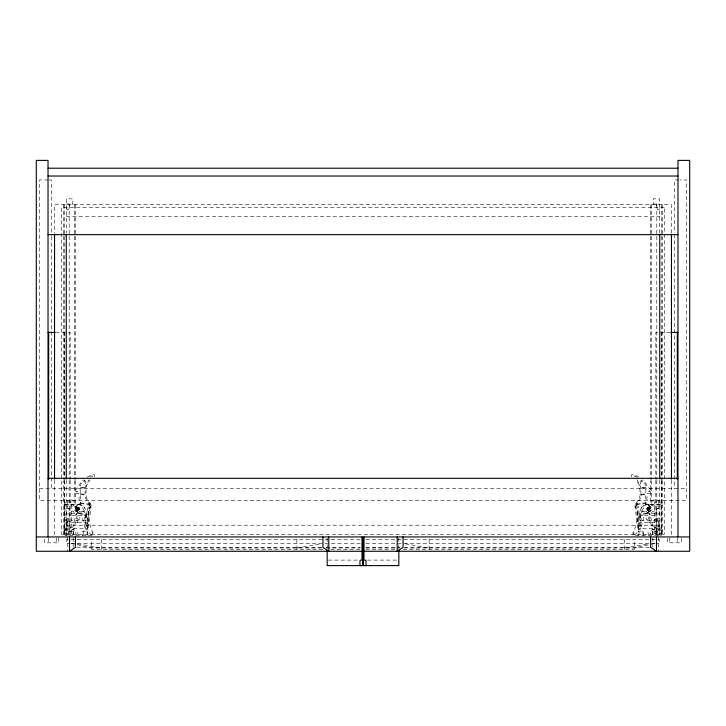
<?xml version="1.0" encoding="UTF-8"?>
<svg xmlns="http://www.w3.org/2000/svg" width="726" height="726" viewBox="0 0 726 726"><rect width="100%" height="100%" fill="white"/><g stroke="black" fill="none" stroke-linecap="round" stroke-linejoin="round"><path stroke-width="0.54" stroke-dasharray="3.63 2.72" d="M649.008 504.588C648.245 506.766 652.184 506.775 651.385 509.307C650.569 513.409 644.788 511.385 642.229 511.676L639.788 518.346M91.104 505.115L88.345 528.111A1.624 1.624 0 0 1 86.53 529.517A1.624 1.624 0 0 1 85.114 527.72L87.592 507.165A1.624 1.624 0 0 1 89.815 505.859L90.187 506.067A1.615 1.615 0 0 1 90.823 507.547L91.104 505.115A1.388 1.388 0 0 0 90.886 504.416L89.334 502.71A17.624 17.624 0 0 1 85.94 495.413L86.149 487.382M659.335 525.851L658.718 526.913M638.263 530.016L638.272 527.33M650.296 508.627C648.254 512.928 647.383 508.037 648.227 508.372L648.681 507.81L648.409 508.917L649.924 509.824M636.203 505.868A1.615 1.615 0 0 1 638.408 507.156L640.913 528.147L644.398 514.816A2.532 2.532 0 0 1 648.763 515.097L652.411 529.826L653.745 529.572A1.007 1.007 0 0 0 654.489 528.365A1.007 1.007 0 0 0 653.273 527.62L650.06 514.616C644.352 507.011 639.951 519.743 640.495 524.236M77.392 509.598L77.183 508.654L77.981 508.645M76.929 508.69L77.836 507.801C79.188 510.251 76.702 511.394 75.74 508.627M647.946 508.509L648.844 508.654L648.627 510.042L647.283 509.135L648.218 508.254M647.991 510.314C653.881 508.391 645.468 505.477 648.2 509.461L648.627 510.042L649.089 509.171M648.055 508.545L648.227 507.828M648.971 506.049L648.581 504.706C647.946 506.358 653.209 508.781 651.131 504.588M648.79 508.663L648.454 507.165L648.409 508.917L646.902 508.009A1.761 1.761 0 0 1 647.991 507.22L647.755 508.518M649.534 509.18L649.543 508.699L648.844 509.126M648.899 508.127L648.899 507.465M649.071 509.316L649.135 510.233L649.316 507.683L649.461 510.015M78.036 510.314C72.219 507.547 81.593 505.958 78.689 509.87L78.054 507.483M76.892 510.233L76.956 509.316L76.892 510.215C77.573 506.93 75.241 507.91 76.566 509.997A1.497 1.497 0 0 0 79.034 509.18A1.488 1.488 0 0 0 78.853 508.091L78.217 507.547L77.873 509.588M78.399 510.133L78.589 508.336M649.135 510.215L649.189 509.38M77.128 507.465L77.092 508.055M647.048 508.409L647.81 507.547L647.656 510.16A1.488 1.488 0 0 0 649.942 508.953A1.488 1.488 0 0 0 647.773 507.565L646.948 508.826L647.637 510.151A1.488 1.488 0 0 1 647.773 507.565L647.973 507.483M89.879 505.895L89.87 504.851L88.563 503.309A18.595 18.595 0 0 1 84.987 495.613L85.205 487.137L89.18 479.632M86.811 523.201L86.666 528.392L87.211 527.974L89.325 506.884L88.726 507.238L86.811 523.201L87.773 523.319M89.697 507.347L87.837 522.892L86.866 522.784M66.284 529.163L66.919 528.528M646.557 508.382C649.017 516.767 653.146 502.61 646.557 508.382L646.766 507.928M85.105 527.72L81.63 514.816A2.532 2.532 0 0 0 77.265 515.097L73.616 529.826L72.282 529.572A1.007 1.007 0 0 1 71.538 528.365A1.007 1.007 0 0 1 72.754 527.62L75.967 514.616C81.666 507.02 86.076 519.734 85.532 524.236M78.907 509.552L79.034 509.18A1.497 1.497 0 0 0 77.074 507.474L76.475 507.882M67.309 521.74C65.848 522.457 65.821 526.178 67.309 526.913M639.588 516.703L641.73 510.841L645.541 504.688L645.94 485.649L644.77 483.77A24.194 24.194 0 0 0 641.811 480.567L641.312 480.149L639.533 483.761M76.938 509.171L77.827 509.289M66.765 522.085L66.756 526.568M659.272 526.568L659.335 522.248L658.718 521.74M657.493 535.008L662.366 534.998L662.366 504.597L645.532 504.833A7.16 7.16 0 0 0 641.176 508.155L640.042 511.295A40.284 40.284 0 0 1 639.316 514.961L639.08 515.868A39.876 39.876 0 0 1 638.263 518.509L638.254 518.555A40.366 40.366 0 0 1 636.856 522.03L634.352 530.47L633.054 531.768L633.054 535.325L661.068 535.325L661.068 502.011L654.553 502.011L654.553 533.71L661.068 533.71M636.856 479.632L640.822 487.137L641.049 495.613A18.595 18.595 0 0 1 637.464 503.309L636.158 504.851L636.148 505.895M648.2 507.801L649.098 508.69M639.896 484.442L641.811 480.567M647.429 510.523L649.389 507.32M648.781 508.309L648.908 507.238L649.325 507.42M75.967 514.616L76.593 513.645L75.985 514.58M637.682 528.111L634.923 505.115A1.388 1.388 0 0 1 635.15 504.416L636.693 502.71A17.624 17.624 0 0 0 640.087 495.413L639.878 487.382A17.687 17.687 0 0 0 636.112 480.276M636.103 504.96L645.568 503.427M635.15 504.416L636.693 502.71M76.502 509.18L77.065 508.735L76.484 508.699L77.192 509.126M76.947 508.726L77.364 508.245M77.383 507.837L77.8 508.372L77.836 507.801M77.882 510.024L77.428 509.47L77.845 509.997M647.283 509.135L647.864 509.107L647.329 508.69M648.636 509.598L649.08 509.144M86.439 516.703L84.298 510.841L80.486 504.688L80.087 485.649L81.258 483.77A24.194 24.194 0 0 1 84.225 480.567L84.715 480.149L86.503 483.761M659.734 208.607L658.101 209.905L656.476 207.954L656.476 204.042M78.617 510.56C82.519 502.728 69.832 510.378 78.617 510.56L76.638 507.32M92.356 476.8L92.102 475.848L88.98 477.218M76.103 509.824L79.125 508.009M87.202 477.118L88.518 476.365A25.374 25.374 0 0 1 92.701 474.568A1.298 1.298 0 0 1 94.489 475.013A1.298 1.298 0 0 1 94.053 476.791M636.212 505.859L635.84 506.067A1.615 1.615 0 0 0 635.205 507.547L634.923 505.115M77.809 508.254L78.281 508.699L77.8 507.828M648.155 509.588L647.973 509.107M70.177 531.123L68.534 531.441L68.534 535.325M654.371 543.456L634.424 548.012L404.364 548.012M76.892 506.086L74.969 507.156L74.905 504.588M77.02 504.588C77.582 506.712 73.38 507.147 74.787 509.906C76.284 513.355 81.239 511.122 83.799 511.676L86.24 518.346M296.88 548.012L320.765 543.838M624.551 548.012L648.436 543.838M641.194 494.415L645.777 493.725M641.112 495.078L645.759 494.37M636.72 504.125L645.586 502.782M656.83 528.528L656.195 529.163L656.195 533.71M636.902 512.075L637.864 511.957M637.918 512.384L636.947 512.502L638.816 527.974L639.361 528.392L639.788 527.983L637.301 507.238L636.702 506.884L638.19 522.892L639.161 522.784M638.254 523.319L639.216 523.201M645.913 487.246L640.877 487.391M640.994 488.063L645.895 487.908M648.173 511.794L648.227 511.803A2.913 2.913 0 0 0 649.552 506.167L649.135 506.086M85.16 487.391L80.114 487.246M77.056 504.706L79.179 504.67L78.962 494.088A0.944 0.944 0 0 0 77.646 493.326C71.729 495.522 81.602 490.259 75.649 491.738C81.711 487.01 71.03 492.963 78.099 487.155A15.21 15.21 0 0 1 78.78 485.676L80.477 483.18A25.174 25.174 0 0 1 83.563 479.85M76.484 508.699L77.183 508.726M78.045 508.708L78.744 509.135L78.054 509.107M48.088 179.939L39.558 179.939L39.558 500.459L686.442 500.459L686.442 179.939L680.044 179.939M49.15 179.939L51.283 179.939L51.283 235.36M678.982 179.939L674.717 179.939L674.717 233.1M66.293 204.042L72.809 204.042M653.218 204.042L659.734 204.042M66.266 216.421L659.734 216.421M55.775 332.381L70.177 332.381L70.177 479.305M670.225 332.381L655.823 332.381L655.823 479.305M39.558 488.734L686.442 488.734M86.948 515.868L86.712 514.961A40.284 40.284 0 0 1 85.986 511.295L84.851 508.155A7.16 7.16 0 0 0 80.495 504.842L63.661 504.597L63.661 534.998L68.534 535.008M64.968 505.886L73.435 505.886L73.435 501.357A1.298 1.298 0 0 0 72.128 500.069L68.87 500.069A1.298 1.298 0 0 0 67.563 501.357L67.572 508.472L71.475 508.472M661.068 505.886L652.592 505.886L652.592 501.357A1.298 1.298 0 0 1 653.899 500.069L657.157 500.069A1.298 1.298 0 0 1 658.464 501.357L658.455 508.472L654.553 508.472M71.475 511.068L73.435 511.258A1.298 1.298 0 0 0 74.733 512.547L78.317 512.556A1.298 1.298 0 0 0 79.624 511.258L84.352 511.068L84.352 512.039A1.298 1.298 0 0 1 83.054 513.327L71.475 513.327M654.553 511.068L652.592 511.258A1.298 1.298 0 0 1 651.295 512.547L647.71 512.556A1.298 1.298 0 0 1 646.403 511.258L641.675 511.068L641.675 512.039A1.298 1.298 0 0 0 642.973 513.327L654.553 513.327M64.968 513.972L70.177 513.972M655.85 513.972L661.068 513.972M71.475 515.269L83.898 515.269A1.298 1.298 0 0 1 85.151 516.231L86.104 519.135A1.298 1.298 0 0 1 84.842 520.769L71.475 520.769M654.553 515.269L642.138 515.269A1.298 1.298 0 0 0 640.877 516.231L639.924 519.135A1.298 1.298 0 0 0 641.185 520.769L654.553 520.769M64.968 519.798L71.475 519.798M654.553 519.798L661.068 519.798M64.968 520.442L70.177 520.442M655.85 520.442L661.068 520.442M70.177 521.74L67.11 521.74L67.11 526.913L70.177 526.913M655.85 521.74L658.918 521.74L658.918 526.913L655.85 526.913M71.475 522.711L86.467 522.711A1.298 1.298 0 0 1 87.764 524L87.728 527.575A1.298 1.298 0 0 1 86.467 528.528L71.475 528.528M654.553 522.711L639.57 522.711A1.298 1.298 0 0 0 638.263 524L638.308 527.575A1.298 1.298 0 0 0 639.561 528.528L654.553 528.528M66.266 525.216L659.734 525.216M70.177 527.693L71.475 527.693M654.553 527.693L655.85 527.693M64.968 528.528L70.177 528.528M655.85 528.528L661.068 528.528M64.968 529.308L70.177 529.308M655.85 529.308L661.068 529.308M63.661 529.826L69.188 529.826M71.475 529.826L74.415 529.826L74.415 531.123L69.188 531.123M654.553 529.826L651.621 529.826L651.621 531.123L656.848 531.123M662.366 529.826L656.848 529.826L656.848 535.325M64.968 530.47L69.188 530.47M656.848 530.47L661.068 530.47M63.661 531.015L64.968 531.015M661.068 531.015L662.366 531.015M63.661 533.601L64.968 533.601M661.068 533.601L662.366 533.601M64.968 533.71L71.475 533.71L71.475 502.011L64.968 502.011L64.968 535.325L92.973 535.325L92.973 531.768L91.676 530.47L89.171 522.03A40.366 40.366 0 0 1 87.782 518.555A39.876 39.876 0 0 1 86.948 515.868M360.169 539.545L66.638 539.545L66.638 543.456L70.041 543.456M365.831 539.545L659.362 539.545L659.362 543.456L655.959 543.456M71.048 543.456L360.169 543.456M365.831 543.456L654.952 543.456M76.693 547.368L321.609 547.368M326.146 547.368L360.169 547.368M365.831 547.368L399.854 547.368M404.391 547.368L649.307 547.368M321.636 548.012L91.576 548.012L71.629 543.456M326.165 548.012L360.169 548.012M365.831 548.012L399.835 548.012M322.771 549.319L91.576 549.319L91.576 539.545M330.702 549.319L360.169 549.319M365.831 549.319L395.298 549.319M403.229 549.319L634.424 549.319L634.424 539.545M328.288 560.1L358.517 560.1M367.483 560.1L397.712 560.1M649.507 508.735L648.962 508.735L649.498 509.144M648.581 504.706L646.848 504.67L647.066 494.088A0.944 0.944 0 0 1 648.391 493.326C654.317 495.459 644.47 490.349 650.378 491.647C644.18 486.81 655.151 493.09 647.928 487.155A15.21 15.21 0 0 0 647.247 485.676L645.55 483.18A25.174 25.174 0 0 0 642.465 479.85M648.844 508.726L649.543 508.699M77.827 511.794L77.854 511.794A2.913 2.913 0 0 1 76.475 506.167L77.482 506.004L77.455 504.706M80.132 487.908L85.033 488.063M88.164 511.957L89.135 512.075M88.109 512.384L89.08 512.502M659.108 528.528L659.743 529.163M69.197 528.528L69.832 529.163L69.832 533.71M80.259 493.725L84.833 494.415M80.268 494.37L84.915 495.078M80.45 502.782L89.307 504.125M80.459 503.427L89.924 504.96M405.235 543.838L429.12 548.012M77.564 543.838L101.449 548.012M655.905 531.133L657.493 531.441L657.493 535.325M78.072 507.066L78.544 507.247M648.2 509.289L648.881 509.398M649.607 507.91L648.962 507.474M637.047 477.218L633.925 475.848L633.671 476.8M638.826 477.118L637.519 476.365A25.374 25.374 0 0 0 633.326 474.568A1.298 1.298 0 0 0 631.538 475.013A1.298 1.298 0 0 0 631.974 476.791M66.293 208.607L67.926 209.905L69.551 207.954L69.551 204.042M76.956 509.144L77.419 509.588M648.636 508.254L649.089 508.726M89.334 502.71L90.886 504.416M78.544 507.764L78.98 508.409M650.051 514.598L649.434 513.645L650.06 514.616M84.225 480.567L86.14 484.442M647.519 508.382L647.628 510.133M77.074 507.474L77.074 507.492A1.497 1.497 0 0 0 76.575 510.024M77.428 509.353L77.401 510.042M87.755 527.33L87.764 530.016M681.56 538.465L681.56 542.803L667.548 542.803L667.548 537.685M677.648 537.921L677.648 542.803M674.717 234.235L674.717 488.734M671.459 233.046L671.459 204.696L54.541 204.696L54.541 233.046M671.459 480.24L671.459 535.806M669.508 537.685L669.508 542.803M662.339 204.696L662.339 235.224M662.339 236.358L662.339 479.487M662.339 480.621L662.339 504.37L650.614 504.37L650.614 480.621M661.685 332.381L661.685 479.305M661.685 480.43L661.685 536.941M661.386 504.597L661.386 534.998M661.359 204.696L661.359 235.224M661.359 236.358L661.359 479.487M661.359 480.621L661.359 504.37M659.734 233.046L659.734 198.833L653.218 198.833L653.218 204.696M659.734 480.24L659.734 536.941M658.373 536.941L658.373 551.27M658.264 521.74L658.264 526.913M656.803 204.696L656.803 235.224M656.803 236.358L656.803 479.487M656.803 480.43L656.803 536.941M656.64 521.74L656.64 526.913M656.177 510.097L656.177 517.211M655.823 480.43L655.823 536.941M652.928 531.123L652.928 535.325M652.846 537.984L652.846 547.368M652.275 531.123L652.275 535.325M651.585 204.696L651.585 235.224M651.585 236.358L651.585 479.487M651.585 480.621L651.585 504.37M650.614 204.696L650.614 235.224M650.614 236.358L650.614 479.487M643.49 535.325L643.49 531.123L638.272 531.123L638.272 535.325M642.837 531.123L642.837 535.325M638.925 531.123L638.925 535.325M624.551 539.545L624.551 549.319M429.12 539.545L429.12 549.319M398.828 538.12L398.828 548.012M327.172 538.12L327.172 548.012M296.88 539.545L296.88 549.319M101.449 539.545L101.449 549.319M87.755 535.325L87.755 531.123L82.537 531.123L82.537 535.325M87.111 531.123L87.111 535.325M83.191 531.123L83.191 535.325M75.386 204.696L75.386 235.224M75.386 236.358L75.386 479.487M75.386 480.621L75.386 504.37L63.661 504.37L63.661 480.621M74.415 204.696L74.415 235.224M74.415 236.358L74.415 479.487M74.415 480.621L74.415 504.37M73.753 531.123L73.753 535.325M73.154 537.984L73.154 547.368M73.099 531.123L73.099 535.325M72.809 204.696L72.809 198.833L66.293 198.833L66.266 233.046M70.177 480.43L70.177 536.941M69.387 521.74L69.387 526.913M69.197 204.696L69.197 235.224M69.197 236.358L69.197 479.487M69.197 480.43L69.197 536.941M67.763 521.74L67.763 526.913M67.627 536.941L67.627 551.27M66.266 480.24L66.266 536.941M64.641 204.696L64.641 235.224M64.641 236.358L64.641 479.487M64.641 480.621L64.641 504.37M64.641 504.597L64.641 534.998M64.315 332.381L64.315 479.305M64.315 480.43L64.315 536.941M63.661 204.696L63.661 235.224M63.661 236.358L63.661 479.487M58.452 537.685L58.452 542.803L44.44 542.803L44.44 538.465M56.492 537.685L56.492 542.803M54.541 480.24L54.541 535.806M51.283 236.495L51.283 488.734M48.352 537.921L48.352 542.803M86.158 487.327A17.624 17.624 0 0 1 89.915 480.24M78.644 504.597A7.178 7.178 0 0 1 84.851 508.155M656.186 510.097A1.624 1.624 0 0 1 657.81 508.481A1.624 1.624 0 0 1 659.435 510.097L659.435 517.211A1.624 1.624 0 0 1 657.81 518.827A1.624 1.624 0 0 1 656.186 517.211M641.176 508.155A7.178 7.178 0 0 1 647.383 504.597M640.922 527.72A1.624 1.624 0 0 1 639.497 529.517A1.624 1.624 0 0 1 637.691 528.101M70.113 531.142L69.188 531.441L70.123 531.133M78.698 508.69L78.172 509.107L78.698 508.69M664.29 207.3L61.71 207.3L61.71 534.336L664.29 534.336L664.29 207.3M69.85 517.211L69.85 510.097A1.624 1.624 0 0 0 68.226 508.481A1.624 1.624 0 0 0 66.601 510.097L66.592 517.211A1.624 1.624 0 0 0 68.226 518.827A1.624 1.624 0 0 0 69.85 517.211M76.303 522.584A0.971 0.971 0 0 0 77.764 521.74A0.971 0.971 0 0 0 76.303 520.896A0.971 0.971 0 0 0 76.303 522.584M76.039 534.182A1.298 1.298 0 0 0 77.991 533.056A1.298 1.298 0 0 0 76.039 531.931A1.298 1.298 0 0 0 76.039 534.182M78 519.308A1.298 1.298 0 0 0 79.942 518.183A1.298 1.298 0 0 0 78 517.057A1.298 1.298 0 0 0 78 519.308M90.378 534.182A1.298 1.298 0 0 0 92.32 533.056A1.298 1.298 0 0 0 90.378 531.931A1.298 1.298 0 0 0 90.378 534.182M648.754 522.584A0.971 0.971 0 0 0 650.215 521.74A0.971 0.971 0 0 0 648.754 520.896A0.971 0.971 0 0 0 648.754 522.584M648.418 533.982A1.298 1.298 0 0 0 650.596 533.392A1.298 1.298 0 0 0 648.999 531.804A1.298 1.298 0 0 0 648.418 533.982M646.73 519.308A1.298 1.298 0 0 0 648.681 518.183A1.298 1.298 0 0 0 646.73 517.057A1.298 1.298 0 0 0 646.73 519.308M634.088 533.982A1.298 1.298 0 0 0 636.257 533.392A1.298 1.298 0 0 0 634.669 531.804A1.298 1.298 0 0 0 634.088 533.982"/><path stroke-width="1.09" d="M48.025 168.214L677.975 168.214M48.025 176.028L677.975 176.028M48.025 234.661L677.975 234.661M48.025 332.381L55.158 332.381M670.842 332.381L677.975 332.381M48.025 478.307L677.975 478.307M36.3 536.941L689.7 536.941M362.02 551.27L36.3 551.27L36.3 160.392L48.025 160.392L48.025 536.941M363.98 551.27L689.7 551.27L689.7 160.392L677.975 160.392L677.975 536.941M677.322 332.381L677.322 479.305M671.459 234.18L671.459 479.106M659.734 234.18L659.734 479.106M656.476 536.941L656.476 551.27L650.614 547.368L650.614 536.941M403.066 536.941L403.066 547.368L397.204 551.27L397.204 536.941M398.828 550.208L398.828 565.599L327.172 565.608L327.172 550.208M363.98 537.022L363.98 560.1L365.178 560.1A0.944 0.944 0 0 1 366.022 561.08L366.058 564.746A0.953 0.953 0 0 1 365.187 565.636M363.327 537.422L363.327 564.501A1.053 1.053 0 0 0 364.298 565.645M362.673 537.422L362.673 564.501A1.053 1.053 0 0 1 361.702 565.645M362.02 537.022L362.02 560.1L360.822 560.1A0.944 0.944 0 0 0 359.978 561.08L359.942 564.746A0.953 0.953 0 0 0 360.813 565.636M328.796 536.941L328.796 551.27L322.934 547.368L322.934 536.941M75.386 536.941L75.386 547.368L69.524 551.27L69.524 536.941M66.266 234.18L66.266 479.106M54.541 234.18L54.541 479.106M48.678 332.381L48.678 479.305"/></g></svg>
